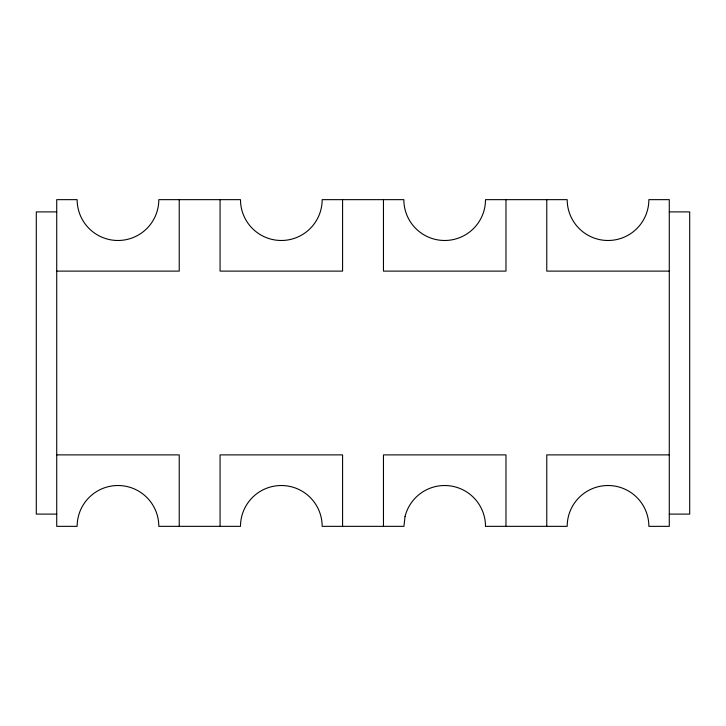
<?xml version="1.0" encoding="UTF-8"?>
<svg xmlns="http://www.w3.org/2000/svg" width="726" height="726" viewBox="0 0 726 726"><rect width="100%" height="100%" fill="white"/><g stroke="black" fill="none" stroke-linecap="round" stroke-linejoin="round"><path stroke-width="1.09" d="M56.719 211.901L36.3 211.901L36.3 514.099L56.719 514.099M669.281 211.901L689.7 211.901L689.7 514.099L669.281 514.099M56.719 271.116L179.231 271.116L179.231 199.65M669.281 271.116L546.769 271.116L546.769 199.65M56.719 454.884L179.231 454.884L179.231 526.35M669.281 454.884L546.769 454.884L546.769 526.35M505.977 199.65L505.977 271.116L383.464 271.116L383.464 199.65M505.977 526.35L505.977 454.884L383.464 454.884L383.464 526.35M342.581 199.65L342.581 271.116L220.069 271.116L220.069 199.65M342.581 526.35L342.581 454.884L220.069 454.884L220.069 526.35M405.054 516.449L403.919 526.35L322.162 526.35A40.837 40.837 0 0 0 281.325 485.512A40.837 40.837 0 0 0 240.487 526.35L158.812 526.35A40.837 40.837 0 0 0 117.975 485.512A40.837 40.837 0 0 0 77.138 526.35L56.719 526.35L56.719 199.65L77.138 199.65A40.837 40.837 0 0 0 117.975 240.487A40.837 40.837 0 0 0 158.812 199.65L240.487 199.65A40.837 40.837 0 0 0 281.325 240.487A40.837 40.837 0 0 0 322.162 199.65L403.837 199.65A40.837 40.837 0 0 0 444.675 240.487A40.837 40.837 0 0 0 485.512 199.65L567.188 199.65A40.837 40.837 0 0 0 608.025 240.487A40.837 40.837 0 0 0 648.862 199.65L669.281 199.65L669.281 526.35L648.862 526.35A40.837 40.837 0 0 0 608.025 485.512A40.837 40.837 0 0 0 567.188 526.35L485.431 526.35L485.503 525.66A40.837 40.837 0 0 0 405.054 516.449"/></g></svg>
